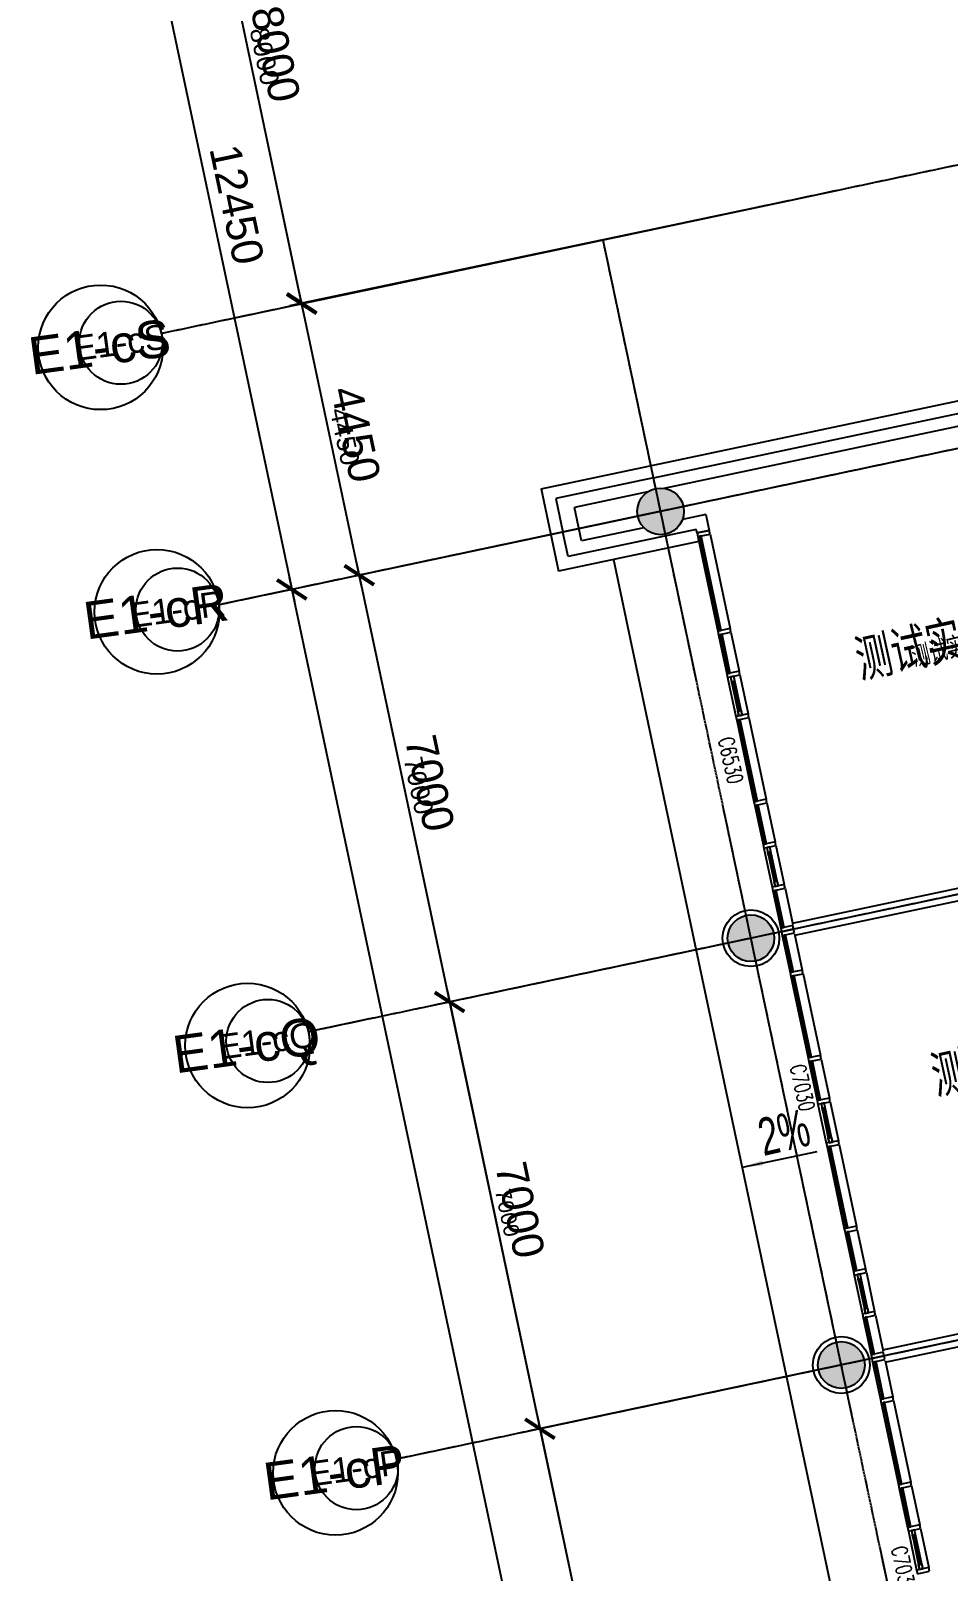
# Model space of a CAD drawing. Header units: millimetres. Extents: x -39175 to 150737, y -15023 to 140542.
# Drawn here: x -34349 to -19631, y 63724 to 88440 of the extents above; entities that cross this region are included whole.
import ezdxf
from ezdxf.enums import TextEntityAlignment as Align

# ---------------------------------------------------------------- set-up
doc = ezdxf.new("R2010")
doc.units = ezdxf.units.MM
doc.header["$LTSCALE"] = 10
for name, pattern in [('E-RG-1F$0$$0$DOTE', [2.42, 2, -0.2, 0.02, -0.2]), ('E1-RI-5F$0$DASH', [0.35, 0.25, -0.1]), ('XRE2$0$HIDDEN', [0.375, 0.25, -0.125])]:
    doc.linetypes.add(name, pattern=pattern)
for name, color, linetype in [('A—墙体', 7, 'Continuous'), ('A—文字索引', 40, 'Continuous'), ('A—轴线、尺寸', 1, 'Continuous'), ('A—门窗', 135, 'Continuous'), ('E1-RI-5F$0$A-A-建筑投影线', 53, 'E1-RI-5F$0$DASH'), ('E1-RI-5F$0$A-GLAZ-FRAM', 6, 'Continuous'), ('E1-RI-5F$0$A-SYMB-DOOR', 13, 'Continuous'), ('I—平面—填充03(灰度)', 250, 'Continuous'), ('I—平面—文字', 40, 'Continuous'), ('I—平面—文字（放大1：100）', 40, 'XRE2$0$HIDDEN'), ('I—平面—装饰面层线', 192, 'Continuous'), ('轴线100', 1, 'Continuous')]:
    doc.layers.add(name, color=color, linetype=linetype)
doc.styles.add('ARIAL', font='arial.ttf')
doc.styles.add('E1-RI-5F$0$ECADI-TXT', font='simplex.shx', dxfattribs={"bigfont": 'hztxt.shx'})
doc.styles.add('XD2008', font='SIMYOU.TTF', dxfattribs={"width": 0.7, "height": 600})
doc.dimstyles.new('200', dxfattribs={"dimscale": 200, "dimtxt": 2.5, "dimasz": 2, "dimexe": 1, "dimexo": 1, "dimgap": 0.8, "dimtad": 1, "dimdec": 0, "dimdsep": 46, "dimtxsty": 'ARIAL', "dimblk1": 'ARCHTICK', "dimblk2": 'ARCHTICK', "dimsah": 1, "dimcen": -0.9, "dimdle": 1, "dimclrd": 256, "dimclre": 256, "dimclrt": 40, "dimaunit": 1, "dimadec": 0, "dimazin": 0, "dimtfac": 0.35, "dimtdec": 0, "dimtix": 1, "dimtmove": 2, "dimatfit": 3, "dimldrblk": 'ARCHTICK', "dimfxl": 0, "dimtvp": 0.8, "dimtolj": 1, "dimtzin": 0, "dimarcsym": 0})
doc.dimstyles.new('副本 100', dxfattribs={"dimscale": 100, "dimtxt": 2.5, "dimasz": 2, "dimexe": 1, "dimexo": 1, "dimgap": 0.8, "dimtad": 1, "dimdec": 0, "dimdsep": 46, "dimtxsty": 'ARIAL', "dimblk1": 'ARCHTICK', "dimblk2": 'ARCHTICK', "dimsah": 1, "dimcen": -0.9, "dimdle": 1, "dimclrd": 256, "dimclre": 256, "dimclrt": 40, "dimaunit": 1, "dimadec": 0, "dimazin": 0, "dimtfac": 0.35, "dimtdec": 0, "dimtix": 1, "dimtmove": 2, "dimatfit": 3, "dimldrblk": 'ARCHTICK', "dimfxl": 0, "dimtvp": 0.8, "dimtolj": 1, "dimtzin": 0, "dimarcsym": 0})

# ---------------------------------------------------------------- blocks, each defined once
blk = doc.blocks.new('E-COLS-F5')
at = {"layer": 'I—平面—填充03(灰度)'}
h = blk.add_hatch(color=18, dxfattribs=at)
edge = h.paths.add_edge_path()
edge.add_arc((11684668, -6126215), 375, 0, 360)
h = blk.add_hatch(color=18, dxfattribs=at)
edge = h.paths.add_edge_path()
edge.add_arc((11686118, -6133064), 375, 0, 360)
h = blk.add_hatch(color=18, dxfattribs=at)
edge = h.paths.add_edge_path()
edge.add_arc((11687568, -6139912), 375, 0, 360)
at = {"layer": 'A—墙体'}
for centre in [(11684668, -6126215), (11686118, -6133064), (11687568, -6139912)]:
    blk.add_circle(centre, 375, dxfattribs=at)
blk = doc.blocks.new('E1-RI-5F$0$ECADI-TAG-DOOR')
blk = doc.blocks.new('_ArchTick')
at = {"color": 0, "linetype": 'ByBlock', "const_width": 0.15}
blk.add_lwpolyline([(-0.5, -0.5), (0.5, 0.5)], dxfattribs=at)
blk = doc.blocks.new('*D4621')
at = {"layer": 'A—轴线、尺寸', "linetype": 'ByBlock', "lineweight": -2}
for p, q in [((-23999, 80781), (-30358, 79435)), ((-30203, 79672), (-11947, -6567)), ((-5826, -5066), (-12184, -6412))]:
    blk.add_line(p, q, dxfattribs=at)
at = {"layer": 'Defpoints', "color": 0, "linetype": 'ByBlock'}
for p in [(-23803, 80823), (-5630, -5025), (-11989, -6371)]:
    blk.add_point(p, dxfattribs=at)
at = {"layer": 'A—轴线、尺寸', "linetype": 'ByBlock', "lineweight": -2, "xscale": 400, "yscale": 400, "zscale": 400}
for p, rotation in [((-30162, 79477), 101.9526484581255), ((-11989, -6371), 281.9526484581255)]:
    blk.add_blockref('_ArchTick', p, dxfattribs=dict(at, rotation=rotation))
at = {"layer": 'A—轴线、尺寸', "color": 40, "linetype": 'ByBlock', "insert": (-20669, 36639), "char_height": 500, "attachment_point": 5, "rotation": 281.9526, "style": 'ARIAL'}
blk.add_mtext('\\A1;87750', dxfattribs=at)
blk = doc.blocks.new('*D4633')
at = {"layer": 'A—轴线、尺寸', "linetype": 'ByBlock', "lineweight": -2}
for p, q in [((-21485, 67003), (-26377, 65968)), ((-26222, 66205), (-24690, 58965)), ((-20035, 60155), (-24927, 59119))]:
    blk.add_line(p, q, dxfattribs=at)
at = {"layer": 'Defpoints', "color": 0, "linetype": 'ByBlock'}
for p in [(-21289, 67045), (-19840, 60196), (-24731, 59161)]:
    blk.add_point(p, dxfattribs=at)
at = {"layer": 'A—轴线、尺寸', "linetype": 'ByBlock', "lineweight": -2, "xscale": 400, "yscale": 400, "zscale": 400}
for p, rotation in [((-26181, 66009), 101.9526484581255), ((-24731, 59161), 281.9526484581255)]:
    blk.add_blockref('_ArchTick', p, dxfattribs=dict(at, rotation=rotation))
at = {"layer": 'A—轴线、尺寸', "color": 40, "linetype": 'ByBlock', "insert": (-25050, 62671), "char_height": 500, "attachment_point": 5, "rotation": 281.9526, "style": 'ARIAL'}
blk.add_mtext('\\A1;7000', dxfattribs=at)
blk = doc.blocks.new('*D4634')
at = {"layer": 'A—轴线、尺寸', "linetype": 'ByBlock', "lineweight": -2}
for p, q in [((-22935, 73851), (-27826, 72816)), ((-27672, 73053), (-26140, 65813)), ((-21485, 67003), (-26377, 65968))]:
    blk.add_line(p, q, dxfattribs=at)
at = {"layer": 'Defpoints', "color": 0, "linetype": 'ByBlock'}
for p in [(-22739, 73893), (-21289, 67045), (-26181, 66009)]:
    blk.add_point(p, dxfattribs=at)
at = {"layer": 'A—轴线、尺寸', "linetype": 'ByBlock', "lineweight": -2, "xscale": 400, "yscale": 400, "zscale": 400}
for p, rotation in [((-27631, 72857), 101.9526484581255), ((-26181, 66009), 281.9526484581255)]:
    blk.add_blockref('_ArchTick', p, dxfattribs=dict(at, rotation=rotation))
at = {"layer": 'A—轴线、尺寸', "color": 40, "linetype": 'ByBlock', "insert": (-26500, 69519), "char_height": 500, "attachment_point": 5, "rotation": 281.9526, "style": 'ARIAL'}
blk.add_mtext('\\A1;7000', dxfattribs=at)
blk = doc.blocks.new('*D4635')
at = {"layer": 'A—轴线、尺寸', "linetype": 'ByBlock', "lineweight": -2}
for p, q in [((-24385, 80700), (-29276, 79664)), ((-29122, 79901), (-27589, 72662)), ((-22935, 73851), (-27826, 72816))]:
    blk.add_line(p, q, dxfattribs=at)
at = {"layer": 'Defpoints', "color": 0, "linetype": 'ByBlock'}
for p in [(-24189, 80741), (-22739, 73893), (-27631, 72857)]:
    blk.add_point(p, dxfattribs=at)
at = {"layer": 'A—轴线、尺寸', "linetype": 'ByBlock', "lineweight": -2, "xscale": 400, "yscale": 400, "zscale": 400}
for p, rotation in [((-29080, 79706), 101.9526484581255), ((-27631, 72857), 281.9526484581255)]:
    blk.add_blockref('_ArchTick', p, dxfattribs=dict(at, rotation=rotation))
at = {"layer": 'A—轴线、尺寸', "color": 40, "linetype": 'ByBlock', "insert": (-27949, 76367), "char_height": 500, "attachment_point": 5, "rotation": 281.9526, "style": 'ARIAL'}
blk.add_mtext('\\A1;7000', dxfattribs=at)
blk = doc.blocks.new('*D4636')
at = {"layer": 'A—轴线、尺寸', "linetype": 'ByBlock', "lineweight": -2}
for p, q in [((-22602, 93803), (-32936, 91615)), ((-32782, 91852), (-30121, 79281)), ((-23815, 80820), (-30358, 79435))]:
    blk.add_line(p, q, dxfattribs=at)
at = {"layer": 'Defpoints', "color": 0, "linetype": 'ByBlock'}
for p in [(-22406, 93844), (-23619, 80862), (-30162, 79476)]:
    blk.add_point(p, dxfattribs=at)
at = {"layer": 'A—轴线、尺寸', "linetype": 'ByBlock', "lineweight": -2, "xscale": 400, "yscale": 400, "zscale": 400}
for p, rotation in [((-32740, 91657), 101.9526484581255), ((-30162, 79476), 281.9526484581255)]:
    blk.add_blockref('_ArchTick', p, dxfattribs=dict(at, rotation=rotation))
at = {"layer": 'A—轴线、尺寸', "color": 40, "linetype": 'ByBlock', "insert": (-31045, 85653), "char_height": 500, "attachment_point": 5, "rotation": 281.9526, "style": 'ARIAL'}
blk.add_mtext('\\A1;12450', dxfattribs=at)
blk = doc.blocks.new('*D4730')
at = {"layer": 'A—轴线、尺寸', "linetype": 'ByBlock', "lineweight": -2}
for p, q in [((-22264, 85697), (-30198, 84017)), ((-29039, 79510), (-30043, 84255)), ((-21342, 81344), (-29276, 79664))]:
    blk.add_line(p, q, dxfattribs=at)
at = {"layer": 'Defpoints', "color": 0, "linetype": 'ByBlock'}
for p in [(-22068, 85739), (-30002, 84059), (-21146, 81385)]:
    blk.add_point(p, dxfattribs=at)
at = {"layer": 'A—轴线、尺寸', "linetype": 'ByBlock', "lineweight": -2, "xscale": 400, "yscale": 400, "zscale": 400}
for p, rotation in [((-30002, 84059), 101.9544798032414), ((-29080, 79705), 281.9544798032413)]:
    blk.add_blockref('_ArchTick', p, dxfattribs=dict(at, rotation=rotation))
at = {"layer": 'A—轴线、尺寸', "color": 40, "linetype": 'ByBlock', "insert": (-29135, 81968), "char_height": 500, "attachment_point": 5, "rotation": 281.9545, "style": 'ARIAL'}
blk.add_mtext('\\A1;4450', dxfattribs=at)
blk = doc.blocks.new('*D4731')
at = {"layer": 'A—轴线、尺寸', "linetype": 'ByBlock', "lineweight": -2}
for p, q in [((-23912, 93526), (-31848, 91856)), ((-29963, 83873), (-31693, 92092)), ((-22264, 85697), (-30200, 84027))]:
    blk.add_line(p, q, dxfattribs=at)
at = {"layer": 'Defpoints', "color": 0, "linetype": 'ByBlock'}
for p in [(-23716, 93567), (-31652, 91897), (-22068, 85739)]:
    blk.add_point(p, dxfattribs=at)
at = {"layer": 'A—轴线、尺寸', "linetype": 'ByBlock', "lineweight": -2, "xscale": 400, "yscale": 400, "zscale": 400}
for p, rotation in [((-31652, 91897), 101.8860233976403), ((-30004, 84068), 281.8860233976403)]:
    blk.add_blockref('_ArchTick', p, dxfattribs=dict(at, rotation=rotation))
at = {"layer": 'A—轴线、尺寸', "color": 40, "linetype": 'ByBlock', "insert": (-30422, 88068), "char_height": 500, "attachment_point": 5, "rotation": 281.886, "style": 'ARIAL'}
blk.add_mtext('\\A1;8000', dxfattribs=at)
blk = doc.blocks.new('*D4818')
at = {"layer": 'Defpoints', "color": 0}
for p in [(-279217, 83848), (-261044, -1999), (-267403, -3345)]:
    blk.add_point(p, dxfattribs=at)
at = {"layer": '轴线100', "lineweight": -2}
for p, q in [((-279315, 83828), (-285674, 82482)), ((-285597, 82600), (-267382, -3443)), ((-261142, -2020), (-267501, -3366))]:
    blk.add_line(p, q, dxfattribs=at)
at = {"layer": '轴线100', "lineweight": -2, "xscale": 200, "yscale": 200, "zscale": 200}
for p, rotation in [((-285576, 82502), 101.9526484623766), ((-267403, -3345), 281.9526484623766)]:
    blk.add_blockref('_ArchTick', p, dxfattribs=dict(at, rotation=rotation))
at = {"layer": '轴线100', "color": 40, "insert": (-276261, 39627), "char_height": 300, "attachment_point": 5, "rotation": 281.9526, "style": 'ARIAL'}
blk.add_mtext('\\A1;87750', dxfattribs=at)
blk = doc.blocks.new('*D4830')
at = {"layer": 'Defpoints', "color": 0}
for p in [(-276704, 70070), (-275254, 63222), (-280145, 62186)]:
    blk.add_point(p, dxfattribs=at)
at = {"layer": '轴线100', "lineweight": -2}
for p, q in [((-276801, 70050), (-281693, 69014)), ((-281616, 69133), (-280125, 62089)), ((-275352, 63201), (-280243, 62166))]:
    blk.add_line(p, q, dxfattribs=at)
at = {"layer": '轴线100', "lineweight": -2, "xscale": 200, "yscale": 200, "zscale": 200}
for p, rotation in [((-281595, 69035), 101.9526484623766), ((-280145, 62186), 281.9526484623766)]:
    blk.add_blockref('_ArchTick', p, dxfattribs=dict(at, rotation=rotation))
at = {"layer": '轴线100', "color": 40, "insert": (-280642, 65659), "char_height": 300, "attachment_point": 5, "rotation": 281.9526, "style": 'ARIAL'}
blk.add_mtext('\\A1;7000', dxfattribs=at)
blk = doc.blocks.new('*D4831')
at = {"layer": 'Defpoints', "color": 0, "linetype": 'ByBlock'}
for p in [(-278153, 76918), (-276704, 70070), (-281595, 69035)]:
    blk.add_point(p, dxfattribs=at)
at = {"layer": '轴线100', "linetype": 'ByBlock', "lineweight": -2}
for p, q in [((-278251, 76898), (-283143, 75862)), ((-283066, 75981), (-281574, 68937)), ((-276801, 70050), (-281693, 69014))]:
    blk.add_line(p, q, dxfattribs=at)
at = {"layer": '轴线100', "linetype": 'ByBlock', "lineweight": -2, "xscale": 200, "yscale": 200, "zscale": 200}
for p, rotation in [((-283045, 75883), 101.9526484623766), ((-281595, 69035), 281.9526484623766)]:
    blk.add_blockref('_ArchTick', p, dxfattribs=dict(at, rotation=rotation))
at = {"layer": '轴线100', "color": 40, "linetype": 'ByBlock', "insert": (-282117, 72502), "char_height": 250, "attachment_point": 5, "rotation": 281.9526, "style": 'ARIAL'}
blk.add_mtext('\\A1;7000', dxfattribs=at)
blk = doc.blocks.new('*D4832')
at = {"layer": 'Defpoints', "color": 0}
for p in [(-279603, 83767), (-278153, 76918), (-283045, 75883)]:
    blk.add_point(p, dxfattribs=at)
at = {"layer": '轴线100', "lineweight": -2}
for p, q in [((-279701, 83746), (-284592, 82710)), ((-284515, 82829), (-283024, 75785)), ((-278251, 76898), (-283143, 75862))]:
    blk.add_line(p, q, dxfattribs=at)
at = {"layer": '轴线100', "lineweight": -2, "xscale": 200, "yscale": 200, "zscale": 200}
for p, rotation in [((-284495, 82731), 101.9526484623766), ((-283045, 75883), 281.9526484623766)]:
    blk.add_blockref('_ArchTick', p, dxfattribs=dict(at, rotation=rotation))
at = {"layer": '轴线100', "color": 40, "insert": (-283542, 79355), "char_height": 300, "attachment_point": 5, "rotation": 281.9526, "style": 'ARIAL'}
blk.add_mtext('\\A1;7000', dxfattribs=at)
blk = doc.blocks.new('*D4809')
at = {"layer": 'Defpoints', "color": 0}
for p in [(-277482, 88764), (-285416, 87084), (-276560, 84411)]:
    blk.add_point(p, dxfattribs=at)
at = {"layer": '轴线100', "lineweight": -2}
for p, q in [((-277580, 88744), (-285514, 87064)), ((-284474, 82633), (-285437, 87182)), ((-276658, 84390), (-284592, 82710))]:
    blk.add_line(p, q, dxfattribs=at)
at = {"layer": '轴线100', "lineweight": -2, "xscale": 200, "yscale": 200, "zscale": 200}
for p, rotation in [((-285416, 87084), 101.9544798032414), ((-284494, 82731), 281.9544798032413)]:
    blk.add_blockref('_ArchTick', p, dxfattribs=dict(at, rotation=rotation))
at = {"layer": '轴线100', "color": 40, "insert": (-284727, 84956), "char_height": 300, "attachment_point": 5, "rotation": 281.9545, "style": 'ARIAL'}
blk.add_mtext('\\A1;4450', dxfattribs=at)
blk = doc.blocks.new('*D4810')
at = {"layer": 'Defpoints', "color": 0}
for p in [(-279130, 96593), (-287066, 94922), (-277482, 88764)]:
    blk.add_point(p, dxfattribs=at)
at = {"layer": '轴线100', "lineweight": -2}
for p, q in [((-279228, 96572), (-287164, 94902)), ((-285398, 86996), (-287087, 95020)), ((-277580, 88744), (-285516, 87073))]:
    blk.add_line(p, q, dxfattribs=at)
at = {"layer": '轴线100', "lineweight": -2, "xscale": 200, "yscale": 200, "zscale": 200}
for p, rotation in [((-287066, 94922), 101.8860233976403), ((-285418, 87094), 281.8860233976403)]:
    blk.add_blockref('_ArchTick', p, dxfattribs=dict(at, rotation=rotation))
at = {"layer": '轴线100', "color": 40, "insert": (-286014, 91056), "char_height": 300, "attachment_point": 5, "rotation": 281.886, "style": 'ARIAL'}
blk.add_mtext('\\A1;8000', dxfattribs=at)
blk = doc.blocks.new('A$C1C9D1350')
at = {"layer": '轴线100', "linetype": 'E-RG-1F$0$$0$DOTE'}
for p, q in [((-253187.9, 93907), (-287667.8, 86607.9)), ((-250293.8, 89971.1), (-286751.3, 82253.3)), ((-261537.7, -1848.3), (-280580.9, 88108.1)), ((-248820.2, 83127.9), (-285309.5, 75403.4)), ((-247394.4, 76274.6), (-283867.7, 68553.4))]:
    blk.add_line(p, q, dxfattribs=at)
at = {"layer": '轴线100', "linetype": 'ByBlock'}
for centre in [(-288318, 86460.5), (-287409.7, 82179.6), (-285959.9, 75257.1), (-284539.4, 68402.7)]:
    blk.add_circle(centre, 666.7, dxfattribs=at)
at = {"layer": '轴线100', "color": 40, "style": 'ARIAL'}
for s, p in [('E1-cS', (-288329.5, 86466.6)), ('E1-cR', (-287421.1, 82185.7)), ('E1-cQ', (-285971.4, 75263.2)), ('E1-cP', (-284550.9, 68408.8))]:
    blk.add_text(s, height=400, rotation=7.78334, dxfattribs=at).set_placement(p, align=Align.MIDDLE_CENTER)
at = {"layer": '轴线100'}
for p1, p2, distance, picture, middle in [((-277482.2, 88764.3), (-279129.9, 96592.7), 8110, '*D4810', (-286014.1, 91056.1)), ((-276560.4, 84410.8), (-277482.2, 88764.3), 8109.8, '*D4809', (-284727.1, 84956))]:
    dim = blk.add_aligned_dim(p1=p1, p2=p2, distance=distance, dimstyle='副本 100', override={"dimtxt": 3}, dxfattribs=at)
    dim.commit()
    dim.dimension.update_dxf_attribs({"geometry": picture, "text_midpoint": middle})
for base, p1, p2, picture, middle in [((-267402.7, -3345.3), (-279217, 83848.4), (-261044, -1999.2), '*D4818', (-276261.3, 39626.8)), ((-283044.8, 75882.9), (-279603, 83766.7), (-278153.2, 76918.5), '*D4832', (-283541.6, 79355.4)), ((-280145.4, 62186.5), (-276703.5, 70070.2), (-275253.8, 63222), '*D4830', (-280642.1, 65658.9))]:
    dim = blk.add_linear_dim(base=base, p1=p1, p2=p2, angle=281.95265, dimstyle='副本 100', override={"dimtxt": 3}, dxfattribs=at)
    dim.commit()
    dim.dimension.update_dxf_attribs({"geometry": picture, "text_midpoint": middle})
at = {"layer": '轴线100', "linetype": 'ByBlock'}
dim = blk.add_linear_dim(base=(-281595.1, 69034.7), p1=(-278153.2, 76918.5), p2=(-276703.5, 70070.2), angle=281.95265, dimstyle='副本 100', dxfattribs=at)
dim.commit()
dim.dimension.update_dxf_attribs({"geometry": '*D4831', "text_midpoint": (-282116.8, 72501.8)})

msp = doc.modelspace()

# ---------------------------------------------------------------- linework, layer by layer
at = {"layer": 'A—墙体'}
for p, q in [((-24359.1, 81266.7), (-13548.5, 83555.2)), ((-24186, 81098.9), (-13702.7, 83318.1)), ((-24359.1, 81266.8), (-25924.4, 80935.4)), ((-24317.7, 81071), (-24317.6, 81071)), ((-25924.4, 80935.4), (-25811.2, 80397.3)), ((-24449.2, 81043.3), (-25628.9, 80793.6)), ((-25515.6, 80255.4), (-25628.9, 80793.6)), ((-23519, 80678.1), (-23893.4, 80598.9)), ((-23519, 80678.1), (-23465.1, 80423.6)), ((-25728.8, 80005.9), (-25811.2, 80397.3)), ((-23673.2, 80441), (-25728.8, 80005.9)), ((-24514.3, 80467.4), (-25515.6, 80255.4)), ((-23660.5, 80382.2), (-23673.2, 80441)), ((-23660.5, 80382.2), (-23465.1, 80423.6)), ((-22131.4, 74123.2), (-13375.4, 75976.8)), ((-22090, 73927.5), (-13382.6, 75770.8)), ((-20681.7, 67274.9), (-11925.7, 69128.5)), ((-20640.2, 67079.3), (-11884.3, 68932.9))]:
    msp.add_line(p, q, dxfattribs=at)
at = {"layer": 'A—轴线、尺寸', "linetype": 'E-RG-1F$0$$0$DOTE', "ltscale": 500}
for p, q in [((2226.1, 90881.4), (-32253.8, 83582.3)), ((5311.9, 86986), (-31337.2, 79227.7)), ((-6123.7, -4873.9), (-25166.8, 85082.5)), ((6593.8, 80102.3), (-29895.5, 72377.8)), ((8019.6, 73249), (-28453.7, 65527.9))]:
    msp.add_line(p, q, dxfattribs=at)
at = {"layer": 'A—轴线、尺寸', "linetype": 'ByBlock'}
for centre in [(-33229, 83361.2), (-32324.9, 79117.2), (-30871.1, 72158.4), (-29461.2, 65301.7)]:
    msp.add_circle(centre, 1000, dxfattribs=at)
at = {"layer": 'A—门窗'}
for p, q in [((-26161.3, 81089.6), (-6526.6, 85246.1)), ((-26161.3, 81089.6), (-25883.2, 79768.6)), ((-23593.3, 80335.1), (-23618.1, 80329.9)), ((-23618.1, 80329.9), (-23297.1, 78813.5)), ((-23272.3, 78818.7), (-23593.3, 80335.1)), ((-23452.4, 80365), (-23131.4, 78848.6)), ((-23631.5, 80245.2), (-25883.2, 79768.6)), ((-23648, 80323.5), (-23327, 78807.1)), ((-23314.6, 78748.4), (-23182.1, 78122.3)), ((-23297.1, 78813.5), (-23272.3, 78818.7)), ((-23259.9, 78760), (-23284.7, 78754.8)), ((-23284.7, 78754.8), (-23152.2, 78128.7)), ((-23127.3, 78133.9), (-23259.9, 78760)), ((-23118.9, 78789.9), (-22986.4, 78163.7)), ((-23152.2, 78128.7), (-23127.3, 78133.9)), ((-22974, 78105), (-22841.4, 77478.9)), ((-23169.6, 78063.6), (-23037.1, 77437.5)), ((-23071.4, 78084.4), (-23121.1, 78073.9)), ((-23071.4, 78084.4), (-23121.1, 78073.9)), ((-23121.1, 78073.9), (-23105.3, 77999.3)), ((-23121.1, 78073.9), (-22988.6, 77447.8)), ((-23105.3, 77999.3), (-23055.6, 78009.9)), ((-23094.1, 77946.4), (-23105.3, 77999.3)), ((-23105.3, 77999.3), (-23004.3, 77522.3)), ((-22979.5, 77527.6), (-23080.5, 78004.6)), ((-23055.6, 78009.9), (-23071.4, 78084.4)), ((-22938.9, 77458.3), (-23071.4, 78084.4)), ((-23024.7, 77378.8), (-22747.1, 76067.9)), ((-23004.3, 77522.3), (-22954.6, 77532.8)), ((-22988.6, 77447.8), (-23004.3, 77522.3)), ((-22969.9, 77390.4), (-22994.8, 77385.1)), ((-22994.8, 77385.1), (-22717.3, 76074.2)), ((-22938.9, 77458.3), (-22988.6, 77447.8)), ((-22988.6, 77447.8), (-22938.9, 77458.3)), ((-22692.4, 76079.4), (-22969.9, 77390.4)), ((-22954.6, 77532.8), (-22938.9, 77458.3)), ((-22829, 77420.2), (-22551.5, 76109.3)), ((-22734.7, 76009.2), (-22602.2, 75383)), ((-22717.3, 76074.2), (-22692.4, 76079.4)), ((-22680, 76020.7), (-22704.8, 76015.5)), ((-22704.8, 76015.5), (-22572.3, 75389.4)), ((-22547.4, 75394.6), (-22680, 76020.7)), ((-22539, 76050.6), (-22406.5, 75424.5)), ((-22572.3, 75389.4), (-22547.4, 75394.6)), ((-22589.7, 75324.3), (-22457.2, 74698.2)), ((-22491.5, 75345.1), (-22541.2, 75334.6)), ((-22491.5, 75345.1), (-22541.2, 75334.6)), ((-22541.2, 75334.6), (-22525.4, 75260.1)), ((-22541.2, 75334.6), (-22408.7, 74708.5)), ((-22525.4, 75260.1), (-22475.7, 75270.6)), ((-22514.2, 75207.1), (-22525.4, 75260.1)), ((-22525.4, 75260.1), (-22424.5, 74783)), ((-22399.6, 74788.3), (-22500.6, 75265.3)), ((-22475.7, 75270.6), (-22491.5, 75345.1)), ((-22359, 74719), (-22491.5, 75345.1)), ((-22394.1, 75365.8), (-22261.5, 74739.6)), ((-22424.5, 74783), (-22374.8, 74793.5)), ((-22408.7, 74708.5), (-22424.5, 74783)), ((-22390, 74651.1), (-22414.9, 74645.8)), ((-22414.9, 74645.8), (-22288.5, 74049.1)), ((-22359, 74719), (-22408.7, 74708.5)), ((-22408.7, 74708.5), (-22359, 74719)), ((-22263.7, 74054.3), (-22390, 74651.1)), ((-22374.8, 74793.5), (-22359, 74719)), ((-22249.1, 74680.9), (-22126.1, 74100)), ((-22444.8, 74639.5), (-22318.4, 74042.7)), ((-22122.8, 74084.2), (-22318.4, 74042.7)), ((-22318.4, 74042.7), (-22306, 73984)), ((-22306, 73984), (-22110.3, 74025.5)), ((-22293.6, 73925.3), (-22167.2, 73328.6)), ((-22288.5, 74049.1), (-22263.7, 74054.3)), ((-22238.8, 73936.9), (-22263.7, 73931.7)), ((-22263.7, 73931.7), (-22137.4, 73334.9)), ((-22112.5, 73340.1), (-22238.8, 73936.9)), ((-22110.3, 74025.5), (-22122.8, 74084.2)), ((-22094.6, 73950.9), (-21971.6, 73370)), ((-22154.8, 73269.9), (-21877.3, 71958.9)), ((-22137.4, 73334.9), (-22112.5, 73340.1)), ((-22100.1, 73281.4), (-22124.9, 73276.2)), ((-22124.9, 73276.2), (-21847.4, 71965.2)), ((-21822.6, 71970.5), (-22100.1, 73281.4)), ((-21959.2, 73311.3), (-21681.6, 72000.3)), ((-21847.4, 71965.2), (-21822.6, 71970.5)), ((-21669.2, 71941.6), (-21536.7, 71315.5)), ((-21864.9, 71900.2), (-21732.3, 71274.1)), ((-21810.1, 71911.8), (-21835, 71906.5)), ((-21835, 71906.5), (-21702.4, 71280.4)), ((-21677.6, 71285.7), (-21810.1, 71911.8)), ((-21719.9, 71215.4), (-21587.4, 70589.3)), ((-21702.4, 71280.4), (-21677.6, 71285.7)), ((-21621.7, 71236.2), (-21671.4, 71225.7)), ((-21671.4, 71225.7), (-21655.6, 71151.1)), ((-21671.4, 71225.7), (-21538.8, 70599.5)), ((-21605.9, 71161.6), (-21621.7, 71236.2)), ((-21489.1, 70610.1), (-21621.7, 71236.2)), ((-21524.2, 71256.8), (-21391.7, 70630.7)), ((-21655.6, 71151.1), (-21605.9, 71161.6)), ((-21644.4, 71098.2), (-21655.6, 71151.1)), ((-21655.6, 71151.1), (-21554.6, 70674.1)), ((-21529.8, 70679.3), (-21630.8, 71156.4)), ((-21574.9, 70530.6), (-21297.4, 69219.6)), ((-21554.6, 70674.1), (-21504.9, 70684.6)), ((-21538.8, 70599.5), (-21554.6, 70674.1)), ((-21520.2, 70542.2), (-21545, 70536.9)), ((-21545, 70536.9), (-21267.5, 69225.9)), ((-21489.1, 70610.1), (-21538.8, 70599.5)), ((-21538.8, 70599.5), (-21489.1, 70610.1)), ((-21242.7, 69231.2), (-21520.2, 70542.2)), ((-21504.9, 70684.6), (-21489.1, 70610.1)), ((-21379.3, 70572), (-21101.8, 69261)), ((-21267.5, 69225.9), (-21242.7, 69231.2)), ((-21285, 69160.9), (-21152.4, 68534.8)), ((-21230.3, 69172.5), (-21255.1, 69167.2)), ((-21255.1, 69167.2), (-21122.6, 68541.1)), ((-21097.7, 68546.4), (-21230.3, 69172.5)), ((-21089.3, 69202.3), (-20956.8, 68576.2)), ((-21140, 68476.1), (-21007.5, 67850)), ((-21122.6, 68541.1), (-21097.7, 68546.4)), ((-21041.8, 68496.9), (-21091.5, 68486.4)), ((-21041.8, 68496.9), (-21091.5, 68486.4)), ((-21091.5, 68486.4), (-21075.7, 68411.8)), ((-21091.5, 68486.4), (-20958.9, 67860.2)), ((-21026, 68422.3), (-21041.8, 68496.9)), ((-20909.2, 67870.8), (-21041.8, 68496.9)), ((-20944.4, 68517.5), (-20811.8, 67891.4)), ((-21075.7, 68411.8), (-21026, 68422.3)), ((-21064.5, 68358.9), (-21075.7, 68411.8)), ((-21075.7, 68411.8), (-20974.7, 67934.8)), ((-20949.9, 67940.1), (-21050.9, 68417.1)), ((-20995, 67791.3), (-20868.7, 67194.5)), ((-20974.7, 67934.8), (-20925, 67945.3)), ((-20958.9, 67860.2), (-20974.7, 67934.8)), ((-20940.3, 67802.9), (-20965.2, 67797.6)), ((-20965.2, 67797.6), (-20838.8, 67200.8)), ((-20909.2, 67870.8), (-20958.9, 67860.2)), ((-20958.9, 67860.2), (-20909.2, 67870.8)), ((-20814, 67206.1), (-20940.3, 67802.9)), ((-20925, 67945.3), (-20909.2, 67870.8)), ((-20799.4, 67832.7), (-20676.4, 67251.8)), ((-20673, 67235.9), (-20868.7, 67194.5)), ((-20660.6, 67177.2), (-20673, 67235.9)), ((-20868.7, 67194.5), (-20856.3, 67135.8)), ((-20856.3, 67135.8), (-20660.6, 67177.2)), ((-20843.9, 67077.1), (-20717.5, 66480.3)), ((-20838.8, 67200.8), (-20814, 67206.1)), ((-20789.1, 67088.7), (-20814, 67083.4)), ((-20814, 67083.4), (-20687.6, 66486.7)), ((-20662.8, 66491.9), (-20789.1, 67088.7)), ((-20644.8, 67102.7), (-20521.9, 66521.7)), ((-20687.6, 66486.7), (-20662.8, 66491.9)), ((-20705.1, 66421.6), (-20427.6, 65110.7)), ((-20650.4, 66433.2), (-20675.2, 66428)), ((-20675.2, 66428), (-20397.7, 65117)), ((-20372.8, 65122.3), (-20650.4, 66433.2)), ((-20509.4, 66463), (-20231.9, 65152.1)), ((-20415.2, 65052), (-20282.6, 64425.9)), ((-20397.7, 65117), (-20372.8, 65122.3)), ((-20360.4, 65063.6), (-20385.3, 65058.3)), ((-20385.3, 65058.3), (-20252.7, 64432.2)), ((-20227.9, 64437.4), (-20360.4, 65063.6)), ((-20219.5, 65093.4), (-20086.9, 64467.3)), ((-20270.2, 64367.2), (-20137.6, 63741)), ((-20252.7, 64432.2), (-20227.9, 64437.4)), ((-20172, 64388), (-20221.7, 64377.4)), ((-20172, 64388), (-20221.7, 64377.4)), ((-20221.7, 64377.4), (-20205.9, 64302.9)), ((-20221.7, 64377.4), (-20089.1, 63751.3)), ((-20205.9, 64302.9), (-20156.2, 64313.4)), ((-20194.7, 64249.9), (-20205.9, 64302.9)), ((-20205.9, 64302.9), (-20104.9, 63825.9)), ((-20080, 63831.1), (-20181, 64308.1)), ((-20156.2, 64313.4), (-20172, 64388)), ((-20039.4, 63761.8), (-20172, 64388)), ((-20074.5, 64408.6), (-19942, 63782.5)), ((-20104.9, 63825.9), (-20055.2, 63836.4)), ((-20089.1, 63751.3), (-20104.9, 63825.9)), ((-20055.2, 63836.4), (-20039.4, 63761.8)), ((-20039.4, 63761.8), (-20089.1, 63751.3)), ((-20089.1, 63751.3), (-20039.4, 63761.8))]:
    msp.add_line(p, q, dxfattribs=at)
at = {"layer": 'A—门窗', "extrusion": (7.74398e-26, 8.19673e-27, -1)}
for p, q in [((-23464.8, 80423.7), (-23660.5, 80382.2)), ((-23660.5, 80382.2), (-23648, 80323.5)), ((-23648, 80323.5), (-23452.4, 80365)), ((-23452.4, 80365), (-23464.8, 80423.7)), ((-23131.4, 78848.6), (-23327, 78807.1)), ((-23118.9, 78789.9), (-23131.4, 78848.6)), ((-23327, 78807.1), (-23314.6, 78748.4)), ((-23314.6, 78748.4), (-23118.9, 78789.9)), ((-22986.4, 78163.7), (-23182.1, 78122.3)), ((-23182.1, 78122.3), (-23169.6, 78063.6)), ((-23169.6, 78063.6), (-22974, 78105)), ((-22974, 78105), (-22986.4, 78163.7)), ((-22841.4, 77478.9), (-23037.1, 77437.5)), ((-23037.1, 77437.5), (-23024.7, 77378.8)), ((-23024.7, 77378.8), (-22829, 77420.2)), ((-22829, 77420.2), (-22841.4, 77478.9)), ((-22747.1, 76067.9), (-22734.7, 76009.2)), ((-22551.5, 76109.3), (-22746.4, 76068)), ((-22734.7, 76009.2), (-22539, 76050.6)), ((-22539, 76050.6), (-22551.5, 76109.3)), ((-22406.5, 75424.5), (-22602.2, 75383)), ((-22394.1, 75365.8), (-22406.5, 75424.5)), ((-22602.2, 75383), (-22589.7, 75324.3)), ((-22589.7, 75324.3), (-22394.1, 75365.8)), ((-22261.5, 74739.6), (-22457.2, 74698.2)), ((-22457.2, 74698.2), (-22444.8, 74639.5)), ((-22444.8, 74639.5), (-22249.1, 74680.9)), ((-22249.1, 74680.9), (-22261.5, 74739.6)), ((-22110.3, 74025.5), (-22306, 73984)), ((-22306, 73984), (-22293.6, 73925.3)), ((-22293.6, 73925.3), (-22097.9, 73966.8)), ((-22097.9, 73966.8), (-22110.3, 74025.5)), ((-21971.6, 73370), (-22167.2, 73328.6)), ((-22167.2, 73328.6), (-22154.8, 73269.9)), ((-22154.8, 73269.9), (-21959.2, 73311.3)), ((-21959.2, 73311.3), (-21971.6, 73370)), ((-21681.6, 72000.3), (-21877.3, 71958.9)), ((-21877.3, 71958.9), (-21864.9, 71900.2)), ((-21864.9, 71900.2), (-21669.2, 71941.6)), ((-21669.2, 71941.6), (-21681.6, 72000.3)), ((-21536.7, 71315.5), (-21732.3, 71274.1)), ((-21732.3, 71274.1), (-21719.9, 71215.4)), ((-21719.9, 71215.4), (-21524.2, 71256.8)), ((-21524.2, 71256.8), (-21536.7, 71315.5)), ((-21391.7, 70630.7), (-21587.4, 70589.3)), ((-21587.4, 70589.3), (-21574.9, 70530.6)), ((-21574.9, 70530.6), (-21379.3, 70572)), ((-21379.3, 70572), (-21391.7, 70630.7)), ((-21101.8, 69261), (-21297.4, 69219.6)), ((-21297.4, 69219.6), (-21285, 69160.9)), ((-21089.3, 69202.3), (-21101.8, 69261)), ((-21285, 69160.9), (-21089.3, 69202.3)), ((-20956.8, 68576.2), (-21152.4, 68534.8)), ((-21152.4, 68534.8), (-21140, 68476.1)), ((-21140, 68476.1), (-20944.4, 68517.5)), ((-20944.4, 68517.5), (-20956.8, 68576.2)), ((-20811.8, 67891.4), (-21007.5, 67850)), ((-21007.5, 67850), (-20995, 67791.3)), ((-20995, 67791.3), (-20799.4, 67832.7)), ((-20799.4, 67832.7), (-20811.8, 67891.4)), ((-20660.6, 67177.2), (-20856.3, 67135.8)), ((-20856.3, 67135.8), (-20843.9, 67077.1)), ((-20843.9, 67077.1), (-20648.2, 67118.5)), ((-20648.2, 67118.5), (-20660.6, 67177.2)), ((-20521.9, 66521.7), (-20717.5, 66480.3)), ((-20509.4, 66463), (-20521.9, 66521.7)), ((-20717.5, 66480.3), (-20705.1, 66421.6)), ((-20705.1, 66421.6), (-20509.4, 66463)), ((-20231.9, 65152.1), (-20427.6, 65110.7)), ((-20427.6, 65110.7), (-20415.2, 65052)), ((-20415.2, 65052), (-20219.5, 65093.4)), ((-20219.5, 65093.4), (-20231.9, 65152.1)), ((-20086.9, 64467.3), (-20282.6, 64425.9)), ((-20282.6, 64425.9), (-20270.2, 64367.2)), ((-20270.2, 64367.2), (-20074.5, 64408.6)), ((-20074.5, 64408.6), (-20086.9, 64467.3)), ((-19942, 63782.5), (-20137.6, 63741)), ((-19929.5, 63723.8), (-19942, 63782.5)), ((-20137.6, 63741), (-20125.2, 63682.3)), ((-20125.2, 63682.3), (-19929.5, 63723.8))]:
    msp.add_line(p, q, dxfattribs=at)
at = {"layer": 'E1-RI-5F$0$A-A-建筑投影线', "linetype": 'ByBlock'}
msp.add_lwpolyline([(-25001.4, 79955.2), (-24732.2, 78683.4), (-24732.2, 78683.4), (-14899.3, 32237.8), (-13530.3, 32527.7)], dxfattribs=at)
at = {"layer": 'E1-RI-5F$0$A-GLAZ-FRAM'}
msp.add_line((-21621.7, 71236.2), (-21671.4, 71225.7), dxfattribs=at)
at = {"layer": 'I—平面—文字'}
msp.add_line((-22933.4, 70205.7), (-21732.5, 70459.7), dxfattribs=at)
at = {"layer": 'I—平面—文字', "extrusion": (7.74398e-26, 8.19673e-27, -1)}
msp.add_solid([(22598.9, 70231.5), (22615.8, 70313.9), (22937.2, 70205)], dxfattribs=at)
at = {"layer": 'I—平面—装饰面层线'}
for centre in [(-22795.5, 73880.4), (-21345.8, 67032.1)]:
    msp.add_circle(centre, 455, dxfattribs=at)

# ---------------------------------------------------------------- block references
at = {"layer": 'A—墙体'}
msp.add_blockref('E-COLS-F5', (-11708913.6, 6206944.1), dxfattribs=at)
at = {"layer": 'E1-RI-5F$0$A-SYMB-DOOR'}
ref = msp.add_blockref('E1-RI-5F$0$ECADI-TAG-DOOR', (-22177.7, 76319.1), dxfattribs=dict(at, xscale=-100.0000000019515, yscale=100, zscale=100, rotation=102.4907867595304))
ref.add_attrib('门窗主编号1', 'C6530', dxfattribs={"height": 250, "rotation": 282.49079, "style": 'E1-RI-5F$0$ECADI-TXT', "width": 0.7}).set_placement((-23159.4, 76337.2), align=Align.RIGHT)
ref = msp.add_blockref('E1-RI-5F$0$ECADI-TAG-DOOR', (-21027.2, 71067.4), dxfattribs=dict(at, xscale=-100.0000000019515, yscale=100, zscale=100, rotation=102.4907867595304))
ref.add_attrib('门窗主编号1', 'C7030', dxfattribs={"height": 250, "rotation": 282.49079, "style": 'E1-RI-5F$0$ECADI-TXT', "width": 0.7}).set_placement((-22008.9, 71085.4), align=Align.RIGHT)
ref = msp.add_blockref('E1-RI-5F$0$ECADI-TAG-DOOR', (-19402.4, 63337.6), dxfattribs=dict(at, xscale=-100.0000000019515, yscale=100, zscale=100, rotation=102.4907867595304))
ref.add_attrib('门窗主编号1', 'C7030', dxfattribs={"height": 250, "rotation": 282.49079, "style": 'E1-RI-5F$0$ECADI-TXT', "width": 0.7}).set_placement((-20384.2, 63355.7), align=Align.RIGHT)
at = {"layer": '轴线100'}
msp.add_blockref('A$C1C9D1350', (255414.1, -3026), dxfattribs=at)

# ---------------------------------------------------------------- texts
at = {"layer": 'A—文字索引', "style": 'ARIAL'}
for s, p in [('E1-cS', (-33246.2, 83370.4)), ('E1-cR', (-32342, 79126.3)), ('E1-cQ', (-30888.3, 72167.6)), ('E1-cP', (-29478.4, 65310.9))]:
    msp.add_text(s, height=600, rotation=7.78334, dxfattribs=at).set_placement(p, align=Align.MIDDLE_CENTER)
at = {"layer": 'I—平面—文字', "linetype": 'ByBlock', "style": 'XD2008', "width": 0.7}
for s, rotation, p in [('测试实验研究室（干）', 12.29713, (-21042, 78050.3, 0)), ('测试实验研究室（干）', 12.29713, (-19824.8, 71371.9, 0)), ('2%%%', 12.97605, (-22594.4, 70384.1, 0))]:
    msp.add_text(s, height=600, rotation=rotation, dxfattribs=at).set_placement(p)
at = {"layer": 'I—平面—文字（放大1：100）', "linetype": 'ByBlock', "style": 'XD2008', "width": 0.7}
msp.add_text('测试实验研究室（干）', height=300, rotation=13.56387, dxfattribs=at).set_placement((-20174.5, 78250, 0))

# ---------------------------------------------------------------- dimensions: what is measured, and where the dimension line sits
at = {"layer": 'A—轴线、尺寸', "linetype": 'ByBlock'}
for base, p1, p2, picture, middle in [((-30162, 79476.5), (-22406.4, 93844.2), (-23619.1, 80861.6), '*D4636', (-31044.9, 85652.5)), ((-11988.7, -6370.9), (-23802.9, 80822.8), (-5629.9, -5024.7), '*D4621', (-20669.1, 36638.9)), ((-27630.8, 72857.4), (-24188.9, 80741.1), (-22739.2, 73892.9), '*D4635', (-27949.3, 76367.5)), ((-26181, 66009.1), (-22739.2, 73892.9), (-21289.5, 67044.6), '*D4634', (-26499.6, 69519.2)), ((-24731.3, 59160.9), (-21289.5, 67044.6), (-19839.7, 60196.4), '*D4633', (-25049.9, 62671))]:
    dim = msp.add_linear_dim(base=base, p1=p1, p2=p2, angle=281.95265, dimstyle='200', dxfattribs=at)
    dim.commit()
    dim.dimension.update_dxf_attribs({"geometry": picture, "text_midpoint": middle})
for p1, p2, distance, picture, middle in [((-22068.1, 85738.7), (-23715.9, 93567.1), 8110, '*D4731', (-30421.8, 88068.1)), ((-21146.4, 81385.2), (-22068.1, 85738.7), 8109.8, '*D4730', (-29134.9, 81968.1))]:
    dim = msp.add_aligned_dim(p1=p1, p2=p2, distance=distance, dimstyle='200', dxfattribs=at)
    dim.commit()
    dim.dimension.update_dxf_attribs({"geometry": picture, "text_midpoint": middle})

doc.saveas('drawing.dxf')
